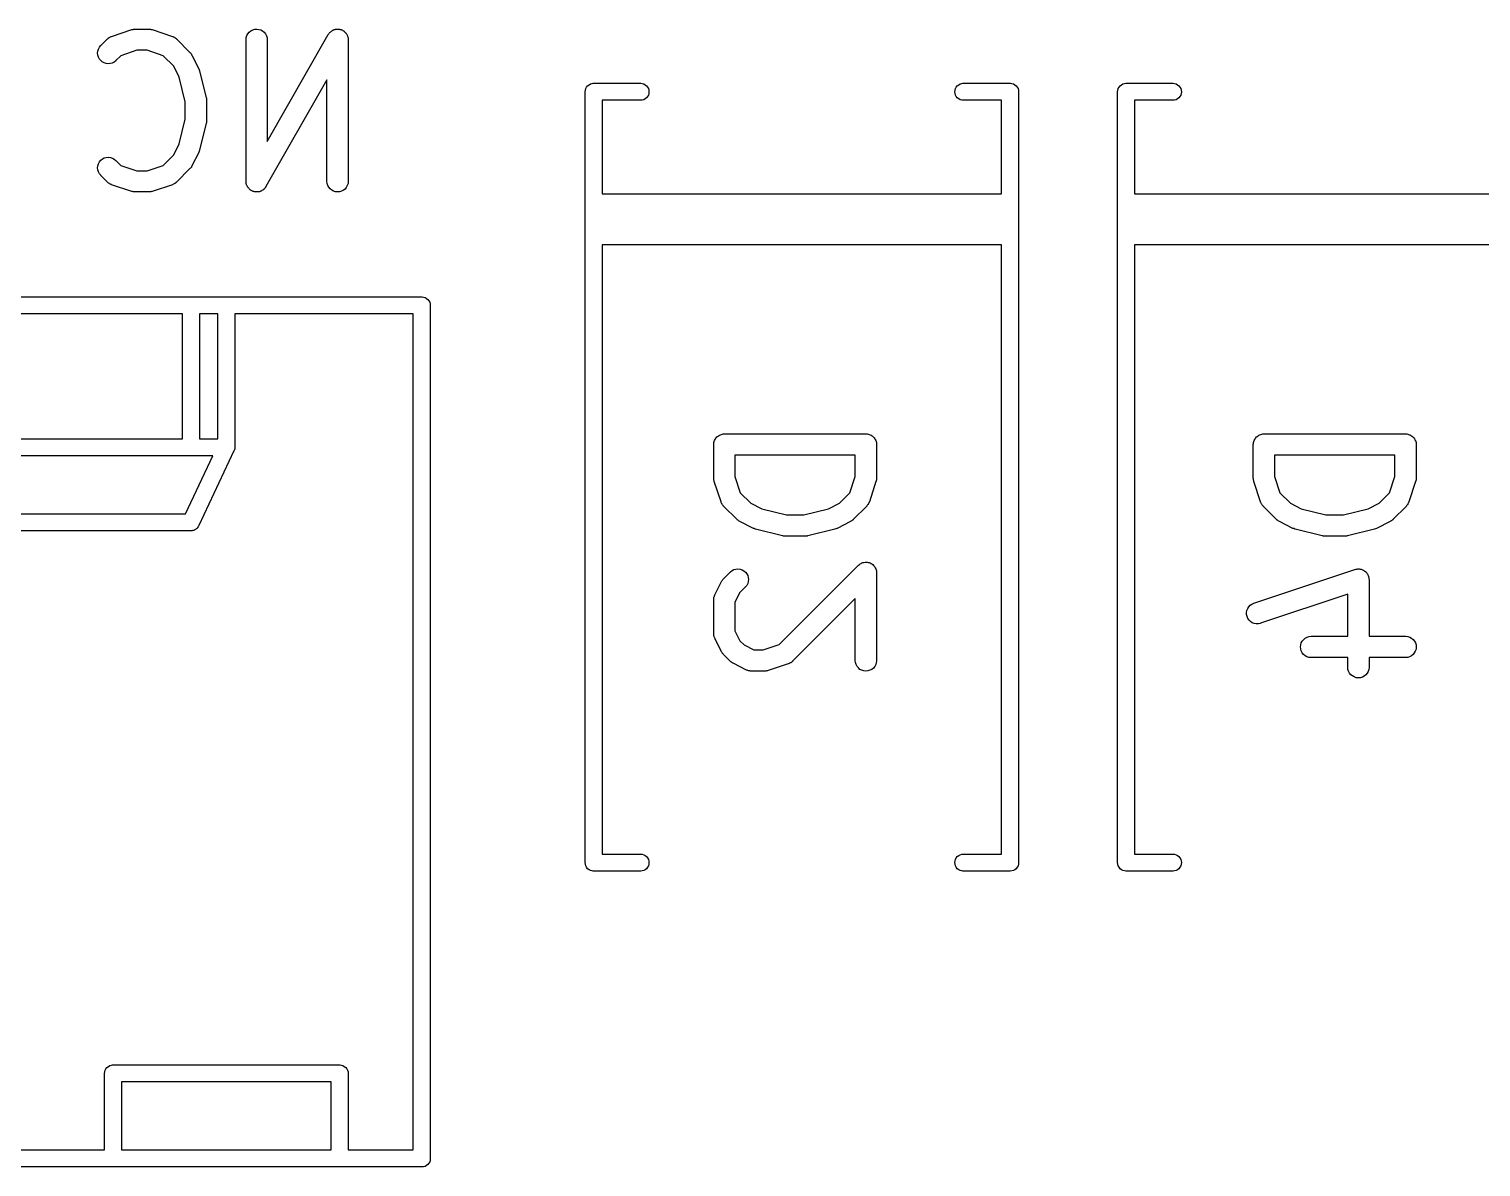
# Model space of a CAD drawing. Extents: x 112.8 to 192.9, y -122.2 to -85.3.
# Drawn here: x 167.04 to 177.29, y -111.2 to -103.17 of the extents above; entities that cross this region are included whole.
import ezdxf

# ---------------------------------------------------------------- set-up
doc = ezdxf.new("R2010")
doc.units = 0
doc.layers.add('BLACK', color=7, linetype='CONTINUOUS')

msp = doc.modelspace()

# ---------------------------------------------------------------- linework, layer by layer
at = {"layer": 'BLACK', "linetype": 'CONTINUOUS'}
for p, q in [((167.597, -103.236), (167.599, -103.234)), ((167.599, -103.234), (167.603, -103.231)), ((167.603, -103.231), (167.607, -103.228)), ((167.607, -103.228), (167.609, -103.227)), ((167.609, -103.227), (167.611, -103.226)), ((167.611, -103.226), (167.616, -103.223)), ((167.616, -103.223), (167.62, -103.221)), ((167.62, -103.221), (167.622, -103.22)), ((167.622, -103.22), (167.624, -103.22)), ((167.624, -103.22), (167.767, -103.172)), ((167.767, -103.172), (167.768, -103.172)), ((167.768, -103.172), (167.772, -103.171)), ((167.772, -103.171), (167.776, -103.17)), ((167.776, -103.17), (167.779, -103.169)), ((167.779, -103.169), (167.782, -103.169)), ((167.782, -103.169), (167.787, -103.169)), ((167.787, -103.169), (167.791, -103.168)), ((167.791, -103.168), (167.886, -103.168)), ((167.886, -103.168), (167.887, -103.168)), ((167.887, -103.168), (167.891, -103.169)), ((167.891, -103.169), (167.896, -103.169)), ((167.896, -103.169), (167.899, -103.169)), ((167.899, -103.169), (167.902, -103.17)), ((167.902, -103.17), (167.906, -103.171)), ((167.906, -103.171), (167.91, -103.172)), ((167.91, -103.172), (168.053, -103.22)), ((168.053, -103.22), (168.054, -103.22)), ((168.054, -103.22), (168.056, -103.221)), ((168.056, -103.221), (168.058, -103.222)), ((168.058, -103.222), (168.062, -103.224)), ((168.062, -103.224), (168.067, -103.226)), ((168.067, -103.226), (168.069, -103.227)), ((168.069, -103.227), (168.071, -103.228)), ((168.071, -103.228), (168.075, -103.232)), ((168.075, -103.232), (168.079, -103.235)), ((168.573, -103.242), (168.575, -103.228)), ((168.575, -103.228), (168.579, -103.214)), ((168.579, -103.214), (168.586, -103.201)), ((168.586, -103.201), (168.596, -103.19)), ((168.596, -103.19), (168.607, -103.18)), ((168.607, -103.18), (168.62, -103.174)), ((168.62, -103.174), (168.634, -103.169)), ((168.634, -103.169), (168.649, -103.168)), ((168.649, -103.168), (168.663, -103.17)), ((168.663, -103.17), (168.677, -103.174)), ((168.677, -103.174), (168.69, -103.181)), ((168.69, -103.181), (168.701, -103.19)), ((168.701, -103.19), (168.711, -103.202)), ((168.711, -103.202), (168.717, -103.215)), ((168.717, -103.215), (168.722, -103.229)), ((168.722, -103.229), (168.723, -103.243)), ((168.723, -103.961), (169.154, -103.206)), ((169.154, -103.206), (169.155, -103.205)), ((169.155, -103.205), (169.156, -103.203)), ((169.156, -103.203), (169.158, -103.201)), ((169.158, -103.201), (169.161, -103.197)), ((169.161, -103.197), (169.164, -103.193)), ((169.164, -103.193), (169.165, -103.191)), ((169.165, -103.191), (169.167, -103.19)), ((169.167, -103.19), (169.171, -103.187)), ((169.171, -103.187), (169.174, -103.183)), ((169.174, -103.183), (169.176, -103.182)), ((169.176, -103.182), (169.178, -103.18)), ((169.178, -103.18), (169.183, -103.178)), ((169.183, -103.178), (169.187, -103.176)), ((169.187, -103.176), (169.189, -103.175)), ((169.189, -103.175), (169.191, -103.174)), ((169.191, -103.174), (169.196, -103.172)), ((169.196, -103.172), (169.2, -103.171)), ((169.2, -103.171), (169.203, -103.17)), ((169.203, -103.17), (169.205, -103.169)), ((169.205, -103.169), (169.21, -103.169)), ((169.21, -103.169), (169.215, -103.168)), ((169.215, -103.168), (169.217, -103.168)), ((169.217, -103.168), (169.22, -103.168)), ((169.22, -103.168), (169.225, -103.169)), ((169.225, -103.169), (169.23, -103.169)), ((169.23, -103.169), (169.232, -103.169)), ((169.232, -103.169), (169.235, -103.17)), ((169.235, -103.17), (169.239, -103.171)), ((169.239, -103.171), (169.244, -103.172)), ((169.244, -103.172), (169.246, -103.173)), ((169.246, -103.173), (169.249, -103.174)), ((169.249, -103.174), (169.253, -103.176)), ((169.253, -103.176), (169.257, -103.178)), ((169.257, -103.178), (169.259, -103.18)), ((169.259, -103.18), (169.261, -103.181)), ((169.261, -103.181), (169.265, -103.184)), ((169.265, -103.184), (169.269, -103.187)), ((169.269, -103.187), (169.271, -103.189)), ((169.271, -103.189), (169.273, -103.19)), ((169.273, -103.19), (169.276, -103.194)), ((169.276, -103.194), (169.279, -103.198)), ((169.279, -103.198), (169.28, -103.2)), ((169.28, -103.2), (169.282, -103.202)), ((169.282, -103.202), (169.284, -103.206)), ((169.284, -103.206), (169.287, -103.21)), ((169.287, -103.21), (169.288, -103.212)), ((169.288, -103.212), (169.289, -103.215)), ((169.289, -103.215), (169.29, -103.219)), ((169.29, -103.219), (169.292, -103.224)), ((169.292, -103.224), (169.292, -103.226)), ((169.292, -103.226), (169.293, -103.229)), ((169.293, -103.229), (169.294, -103.233)), ((169.294, -103.233), (169.294, -103.238)), ((167.525, -103.338), (167.527, -103.324)), ((167.527, -103.324), (167.531, -103.31)), ((167.531, -103.31), (167.538, -103.297)), ((167.538, -103.297), (167.547, -103.285)), ((167.547, -103.285), (167.595, -103.238)), ((167.595, -103.238), (167.596, -103.237)), ((167.596, -103.237), (167.597, -103.236)), ((167.803, -103.318), (167.689, -103.356)), ((167.874, -103.318), (167.803, -103.318)), ((167.988, -103.356), (167.874, -103.318)), ((168.079, -103.235), (168.08, -103.236)), ((168.08, -103.236), (168.082, -103.238)), ((168.082, -103.238), (168.177, -103.333)), ((168.177, -103.333), (168.178, -103.334)), ((168.178, -103.334), (168.181, -103.337)), ((168.573, -103.243), (168.573, -103.242)), ((168.573, -104.243), (168.573, -103.243)), ((168.723, -103.243), (168.723, -103.961)), ((169.294, -103.238), (169.294, -103.241)), ((169.294, -103.241), (169.294, -103.243)), ((169.294, -103.243), (169.294, -104.243)), ((167.527, -103.353), (167.525, -103.338)), ((167.531, -103.367), (167.527, -103.353)), ((167.538, -103.38), (167.531, -103.367)), ((167.547, -103.391), (167.538, -103.38)), ((167.558, -103.4), (167.547, -103.391)), ((167.571, -103.407), (167.558, -103.4)), ((167.585, -103.412), (167.571, -103.407)), ((167.6, -103.413), (167.585, -103.412)), ((167.614, -103.412), (167.6, -103.413)), ((167.628, -103.408), (167.614, -103.412)), ((167.641, -103.401), (167.628, -103.408)), ((167.653, -103.392), (167.641, -103.401)), ((167.689, -103.356), (167.653, -103.391)), ((167.653, -103.391), (167.653, -103.392)), ((168.063, -103.43), (167.988, -103.356)), ((168.101, -103.507), (168.063, -103.43)), ((168.181, -103.337), (168.184, -103.34)), ((168.184, -103.34), (168.185, -103.343)), ((168.185, -103.343), (168.187, -103.345)), ((168.187, -103.345), (168.189, -103.349)), ((168.189, -103.349), (168.191, -103.352)), ((168.191, -103.352), (168.239, -103.448)), ((168.144, -103.681), (168.101, -103.507)), ((168.239, -103.448), (168.239, -103.449)), ((168.239, -103.449), (168.24, -103.449)), ((168.24, -103.449), (168.24, -103.449)), ((168.24, -103.449), (168.242, -103.456)), ((168.242, -103.456), (168.244, -103.462)), ((168.244, -103.462), (168.244, -103.463)), ((168.244, -103.463), (168.245, -103.463)), ((168.245, -103.463), (168.292, -103.654)), ((169.144, -103.526), (168.713, -104.28)), ((169.144, -104.243), (169.144, -103.526)), ((170.968, -103.611), (170.969, -103.599)), ((170.968, -103.614), (170.968, -103.611)), ((170.968, -104.388), (170.968, -103.614)), ((170.969, -103.599), (170.972, -103.588)), ((170.972, -103.588), (170.978, -103.578)), ((170.978, -103.578), (170.985, -103.568)), ((170.985, -103.568), (170.995, -103.561)), ((170.995, -103.561), (171.005, -103.555)), ((171.005, -103.555), (171.016, -103.552)), ((171.016, -103.552), (171.025, -103.551)), ((171.025, -103.551), (171.028, -103.551)), ((171.028, -103.551), (171.031, -103.551)), ((171.031, -103.551), (171.361, -103.551)), ((171.361, -103.551), (171.37, -103.552)), ((171.37, -103.552), (171.381, -103.555)), ((171.381, -103.555), (171.391, -103.561)), ((171.391, -103.561), (171.401, -103.568)), ((171.401, -103.568), (171.408, -103.578)), ((171.408, -103.644), (171.401, -103.654)), ((171.408, -103.578), (171.414, -103.588)), ((171.414, -103.634), (171.408, -103.644)), ((171.414, -103.588), (171.417, -103.599)), ((171.417, -103.623), (171.414, -103.634)), ((171.417, -103.599), (171.418, -103.611)), ((171.418, -103.611), (171.417, -103.623)), ((173.578, -103.611), (173.579, -103.599)), ((173.579, -103.623), (173.578, -103.611)), ((173.579, -103.599), (173.582, -103.588)), ((173.582, -103.634), (173.579, -103.623)), ((173.582, -103.588), (173.588, -103.578)), ((173.588, -103.644), (173.582, -103.634)), ((173.588, -103.578), (173.595, -103.568)), ((173.595, -103.654), (173.588, -103.644)), ((173.595, -103.568), (173.605, -103.561)), ((173.605, -103.561), (173.615, -103.555)), ((173.615, -103.555), (173.626, -103.552)), ((173.626, -103.552), (173.635, -103.551)), ((173.635, -103.551), (173.965, -103.551)), ((173.965, -103.551), (173.968, -103.551)), ((173.968, -103.551), (173.971, -103.551)), ((173.971, -103.551), (173.971, -103.551)), ((173.971, -103.551), (173.98, -103.552)), ((173.98, -103.552), (173.991, -103.555)), ((173.991, -103.555), (174.001, -103.561)), ((174.001, -103.561), (174.011, -103.568)), ((174.011, -103.568), (174.018, -103.578)), ((174.018, -103.578), (174.024, -103.588)), ((174.024, -103.588), (174.027, -103.599)), ((174.027, -103.599), (174.028, -103.611)), ((174.028, -103.611), (174.028, -103.614)), ((174.028, -103.614), (174.028, -104.388)), ((174.727, -103.611), (174.728, -103.599)), ((174.727, -103.614), (174.727, -103.611)), ((174.727, -104.388), (174.727, -103.614)), ((174.728, -103.599), (174.731, -103.588)), ((174.731, -103.588), (174.737, -103.578)), ((174.737, -103.578), (174.744, -103.568)), ((174.744, -103.568), (174.754, -103.561)), ((174.754, -103.561), (174.764, -103.555)), ((174.764, -103.555), (174.775, -103.552)), ((174.775, -103.552), (174.784, -103.551)), ((174.784, -103.551), (174.787, -103.551)), ((174.787, -103.551), (174.79, -103.551)), ((174.79, -103.551), (175.12, -103.551)), ((175.12, -103.551), (175.129, -103.552)), ((175.129, -103.552), (175.14, -103.555)), ((175.14, -103.555), (175.15, -103.561)), ((175.15, -103.561), (175.16, -103.568)), ((175.16, -103.568), (175.167, -103.578)), ((175.167, -103.644), (175.16, -103.654)), ((175.167, -103.578), (175.173, -103.588)), ((175.173, -103.634), (175.167, -103.644)), ((175.173, -103.588), (175.176, -103.599)), ((175.176, -103.623), (175.173, -103.634)), ((175.176, -103.599), (175.177, -103.611)), ((175.177, -103.611), (175.176, -103.623)), ((168.144, -103.805), (168.144, -103.681)), ((168.292, -103.654), (168.292, -103.655)), ((168.292, -103.655), (168.293, -103.656)), ((168.293, -103.656), (168.293, -103.657)), ((168.293, -103.657), (168.294, -103.663)), ((168.294, -103.663), (168.294, -103.669)), ((168.294, -103.669), (168.294, -103.67)), ((168.294, -103.67), (168.294, -103.672)), ((168.294, -103.672), (168.294, -103.815)), ((171.361, -103.671), (171.088, -103.671)), ((171.088, -103.671), (171.088, -104.331)), ((171.37, -103.67), (171.361, -103.671)), ((171.381, -103.667), (171.37, -103.67)), ((171.391, -103.661), (171.381, -103.667)), ((171.401, -103.654), (171.391, -103.661)), ((173.605, -103.661), (173.595, -103.654)), ((173.615, -103.667), (173.605, -103.661)), ((173.626, -103.67), (173.615, -103.667)), ((173.635, -103.671), (173.626, -103.67)), ((173.908, -103.671), (173.635, -103.671)), ((173.908, -104.331), (173.908, -103.671)), ((175.12, -103.671), (174.847, -103.671)), ((174.847, -103.671), (174.847, -104.331)), ((175.129, -103.67), (175.12, -103.671)), ((175.14, -103.667), (175.129, -103.67)), ((175.15, -103.661), (175.14, -103.667)), ((175.16, -103.654), (175.15, -103.661)), ((168.101, -103.979), (168.144, -103.805)), ((168.292, -103.833), (168.245, -104.023)), ((168.293, -103.83), (168.292, -103.831)), ((168.292, -103.831), (168.292, -103.833)), ((168.294, -103.818), (168.293, -103.824)), ((168.293, -103.824), (168.293, -103.83)), ((168.294, -103.815), (168.294, -103.816)), ((168.294, -103.816), (168.294, -103.817)), ((168.294, -103.817), (168.294, -103.818)), ((168.063, -104.056), (168.101, -103.979)), ((168.239, -104.039), (168.191, -104.134)), ((168.242, -104.031), (168.239, -104.038)), ((168.239, -104.038), (168.239, -104.038)), ((168.239, -104.038), (168.239, -104.039)), ((168.244, -104.025), (168.242, -104.031)), ((168.245, -104.023), (168.244, -104.024)), ((168.244, -104.024), (168.244, -104.025)), ((168.244, -104.025), (168.244, -104.025)), ((167.525, -104.147), (167.527, -104.133)), ((167.527, -104.162), (167.525, -104.147)), ((167.527, -104.133), (167.531, -104.119)), ((167.531, -104.119), (167.538, -104.106)), ((167.538, -104.106), (167.548, -104.094)), ((167.548, -104.094), (167.559, -104.085)), ((167.559, -104.085), (167.572, -104.078)), ((167.572, -104.078), (167.586, -104.074)), ((167.586, -104.074), (167.601, -104.073)), ((167.601, -104.073), (167.615, -104.074)), ((167.615, -104.074), (167.629, -104.079)), ((167.629, -104.079), (167.642, -104.086)), ((167.642, -104.086), (167.653, -104.095)), ((167.653, -104.095), (167.689, -104.13)), ((167.689, -104.13), (167.803, -104.168)), ((167.874, -104.168), (167.988, -104.13)), ((167.988, -104.13), (168.063, -104.056)), ((168.177, -104.153), (168.082, -104.249)), ((168.18, -104.15), (168.177, -104.153)), ((168.183, -104.147), (168.18, -104.15)), ((168.185, -104.144), (168.183, -104.147)), ((168.187, -104.142), (168.185, -104.144)), ((168.189, -104.138), (168.187, -104.142)), ((168.191, -104.135), (168.189, -104.138)), ((168.191, -104.134), (168.191, -104.135)), ((167.531, -104.176), (167.527, -104.162)), ((167.538, -104.189), (167.531, -104.176)), ((167.547, -104.2), (167.538, -104.189)), ((167.547, -104.201), (167.547, -104.2)), ((167.595, -104.249), (167.547, -104.201)), ((167.597, -104.25), (167.595, -104.249)), ((167.598, -104.252), (167.597, -104.25)), ((167.602, -104.255), (167.598, -104.252)), ((167.606, -104.258), (167.602, -104.255)), ((167.608, -104.259), (167.606, -104.258)), ((167.61, -104.26), (167.608, -104.259)), ((167.803, -104.168), (167.874, -104.168)), ((168.068, -104.259), (168.066, -104.261)), ((168.07, -104.258), (168.068, -104.259)), ((168.074, -104.255), (168.07, -104.258)), ((168.078, -104.252), (168.074, -104.255)), ((168.08, -104.251), (168.078, -104.252)), ((168.081, -104.249), (168.08, -104.251)), ((168.082, -104.249), (168.081, -104.249)), ((168.573, -104.246), (168.573, -104.243)), ((168.573, -104.248), (168.573, -104.246)), ((168.574, -104.253), (168.573, -104.248)), ((168.574, -104.258), (168.574, -104.253)), ((168.575, -104.26), (168.574, -104.258)), ((169.146, -104.258), (169.144, -104.243)), ((169.15, -104.272), (169.146, -104.258)), ((169.293, -104.259), (169.288, -104.273)), ((169.294, -104.244), (169.293, -104.259)), ((169.294, -104.243), (169.294, -104.244)), ((167.615, -104.262), (167.61, -104.26)), ((167.619, -104.265), (167.615, -104.262)), ((167.621, -104.265), (167.619, -104.265)), ((167.623, -104.266), (167.621, -104.265)), ((167.624, -104.267), (167.623, -104.266)), ((167.767, -104.314), (167.624, -104.267)), ((167.771, -104.315), (167.767, -104.314)), ((167.775, -104.316), (167.771, -104.315)), ((167.778, -104.317), (167.775, -104.316)), ((167.781, -104.318), (167.778, -104.317)), ((167.786, -104.318), (167.781, -104.318)), ((167.79, -104.318), (167.786, -104.318)), ((167.791, -104.318), (167.79, -104.318)), ((167.886, -104.318), (167.791, -104.318)), ((167.89, -104.318), (167.886, -104.318)), ((167.895, -104.318), (167.89, -104.318)), ((167.898, -104.317), (167.895, -104.318)), ((167.901, -104.317), (167.898, -104.317)), ((167.905, -104.315), (167.901, -104.317)), ((167.909, -104.315), (167.905, -104.315)), ((167.91, -104.314), (167.909, -104.315)), ((168.053, -104.267), (167.91, -104.314)), ((168.055, -104.266), (168.053, -104.267)), ((168.057, -104.265), (168.055, -104.266)), ((168.061, -104.263), (168.057, -104.265)), ((168.066, -104.261), (168.061, -104.263)), ((168.576, -104.263), (168.575, -104.26)), ((168.577, -104.267), (168.576, -104.263)), ((168.579, -104.272), (168.577, -104.267)), ((168.58, -104.274), (168.579, -104.272)), ((168.581, -104.276), (168.58, -104.274)), ((168.583, -104.28), (168.581, -104.276)), ((168.586, -104.285), (168.583, -104.28)), ((168.587, -104.287), (168.586, -104.285)), ((168.588, -104.289), (168.587, -104.287)), ((168.592, -104.292), (168.588, -104.289)), ((168.595, -104.296), (168.592, -104.292)), ((168.597, -104.298), (168.595, -104.296)), ((168.598, -104.299), (168.597, -104.298)), ((168.602, -104.302), (168.598, -104.299)), ((168.606, -104.305), (168.602, -104.302)), ((168.608, -104.307), (168.606, -104.305)), ((168.61, -104.308), (168.608, -104.307)), ((168.615, -104.31), (168.61, -104.308)), ((168.619, -104.312), (168.615, -104.31)), ((168.621, -104.313), (168.619, -104.312)), ((168.624, -104.314), (168.621, -104.313)), ((168.628, -104.315), (168.624, -104.314)), ((168.633, -104.317), (168.628, -104.315)), ((168.635, -104.317), (168.633, -104.317)), ((168.638, -104.317), (168.635, -104.317)), ((168.643, -104.318), (168.638, -104.317)), ((168.648, -104.318), (168.643, -104.318)), ((168.65, -104.318), (168.648, -104.318)), ((168.653, -104.318), (168.65, -104.318)), ((168.657, -104.317), (168.653, -104.318)), ((168.662, -104.317), (168.657, -104.317)), ((168.665, -104.316), (168.662, -104.317)), ((168.667, -104.316), (168.665, -104.316)), ((168.672, -104.314), (168.667, -104.316)), ((168.676, -104.313), (168.672, -104.314)), ((168.678, -104.311), (168.676, -104.313)), ((168.681, -104.311), (168.678, -104.311)), ((168.685, -104.308), (168.681, -104.311)), ((168.689, -104.306), (168.685, -104.308)), ((168.691, -104.304), (168.689, -104.306)), ((168.693, -104.303), (168.691, -104.304)), ((168.697, -104.3), (168.693, -104.303)), ((168.701, -104.297), (168.697, -104.3)), ((168.702, -104.295), (168.701, -104.297)), ((168.704, -104.293), (168.702, -104.295)), ((168.707, -104.289), (168.704, -104.293)), ((168.71, -104.286), (168.707, -104.289)), ((168.711, -104.283), (168.71, -104.286)), ((168.713, -104.281), (168.711, -104.283)), ((168.713, -104.28), (168.713, -104.281)), ((169.157, -104.285), (169.15, -104.272)), ((169.166, -104.296), (169.157, -104.285)), ((169.178, -104.305), (169.166, -104.296)), ((169.19, -104.312), (169.178, -104.305)), ((169.204, -104.317), (169.19, -104.312)), ((169.219, -104.318), (169.204, -104.317)), ((169.234, -104.317), (169.219, -104.318)), ((169.248, -104.313), (169.234, -104.317)), ((169.261, -104.306), (169.248, -104.313)), ((169.272, -104.297), (169.261, -104.306)), ((169.281, -104.286), (169.272, -104.297)), ((169.288, -104.273), (169.281, -104.286)), ((171.088, -104.331), (173.908, -104.331)), ((174.847, -104.331), (177.667, -104.331)), ((170.968, -104.391), (170.968, -104.388)), ((170.968, -104.394), (170.968, -104.391)), ((170.968, -104.508), (170.968, -104.394)), ((174.028, -104.388), (174.028, -104.391)), ((174.028, -104.391), (174.028, -104.394)), ((174.028, -104.394), (174.028, -104.508)), ((174.727, -104.391), (174.727, -104.388)), ((174.727, -104.394), (174.727, -104.391)), ((174.727, -104.508), (174.727, -104.394)), ((170.968, -104.511), (170.968, -104.508)), ((170.968, -104.514), (170.968, -104.511)), ((170.968, -104.628), (170.968, -104.514)), ((174.028, -104.508), (174.028, -104.511)), ((174.028, -104.511), (174.028, -104.514)), ((174.028, -104.514), (174.028, -104.628)), ((174.727, -104.511), (174.727, -104.508)), ((174.727, -104.514), (174.727, -104.511)), ((174.727, -104.628), (174.727, -104.514)), ((170.968, -104.631), (170.968, -104.628)), ((170.968, -104.634), (170.968, -104.631)), ((170.968, -109.048), (170.968, -104.634)), ((174.028, -104.628), (174.028, -104.631)), ((174.028, -104.631), (174.028, -104.634)), ((174.028, -104.634), (174.028, -109.048)), ((174.727, -104.631), (174.727, -104.628)), ((174.727, -104.634), (174.727, -104.631)), ((174.727, -109.048), (174.727, -104.634)), ((173.908, -104.691), (171.088, -104.691)), ((171.088, -104.691), (171.088, -108.991)), ((173.908, -108.991), (173.908, -104.691)), ((177.667, -104.691), (174.847, -104.691)), ((174.847, -104.691), (174.847, -108.991)), ((163.357, -105.059), (168.181, -105.059)), ((168.181, -105.059), (168.184, -105.059)), ((168.184, -105.059), (168.187, -105.059)), ((168.187, -105.059), (168.431, -105.059)), ((168.431, -105.059), (168.434, -105.059)), ((168.434, -105.059), (168.437, -105.059)), ((168.437, -105.059), (169.811, -105.059)), ((169.811, -105.059), (169.814, -105.059)), ((169.814, -105.059), (169.817, -105.059)), ((169.817, -105.059), (169.817, -105.059)), ((169.817, -105.059), (169.826, -105.06)), ((169.826, -105.06), (169.837, -105.063)), ((169.837, -105.063), (169.845, -105.068)), ((169.845, -105.068), (169.847, -105.069)), ((169.847, -105.069), (169.857, -105.076)), ((169.857, -105.076), (169.864, -105.086)), ((168.124, -105.179), (163.414, -105.179)), ((168.124, -106.059), (168.124, -105.179)), ((168.244, -105.179), (168.244, -106.059)), ((168.374, -105.179), (168.244, -105.179)), ((168.374, -106.059), (168.374, -105.179)), ((168.494, -105.179), (168.494, -106.116)), ((169.754, -105.179), (168.494, -105.179)), ((169.754, -111.079), (169.754, -105.179)), ((169.864, -105.086), (169.87, -105.096)), ((169.87, -105.096), (169.873, -105.107)), ((169.873, -105.107), (169.874, -105.112)), ((169.874, -105.112), (169.874, -105.119)), ((169.874, -105.119), (169.874, -105.122)), ((169.874, -105.122), (169.874, -111.136)), ((163.414, -106.059), (168.124, -106.059)), ((168.244, -106.059), (168.374, -106.059)), ((171.875, -106.1), (171.876, -106.093)), ((171.875, -106.101), (171.875, -106.1)), ((171.875, -106.1), (171.875, -106.1)), ((171.875, -106.1), (171.875, -106.1)), ((171.875, -106.1), (171.875, -106.1)), ((171.875, -106.339), (171.875, -106.101)), ((171.876, -106.093), (171.877, -106.086)), ((171.877, -106.085), (171.879, -106.078)), ((171.877, -106.086), (171.877, -106.085)), ((171.877, -106.085), (171.877, -106.085)), ((171.879, -106.078), (171.881, -106.072)), ((171.881, -106.071), (171.885, -106.065)), ((171.881, -106.072), (171.881, -106.071)), ((171.881, -106.071), (171.881, -106.071)), ((171.885, -106.065), (171.888, -106.059)), ((171.888, -106.058), (171.893, -106.053)), ((171.888, -106.059), (171.888, -106.058)), ((171.888, -106.059), (171.888, -106.059)), ((171.893, -106.053), (171.897, -106.047)), ((171.897, -106.047), (171.897, -106.047)), ((171.897, -106.047), (171.898, -106.047)), ((171.898, -106.047), (171.903, -106.043)), ((171.903, -106.043), (171.909, -106.038)), ((171.909, -106.038), (171.915, -106.035)), ((171.909, -106.038), (171.909, -106.038)), ((171.909, -106.038), (171.909, -106.038)), ((171.915, -106.035), (171.922, -106.031)), ((171.922, -106.031), (171.929, -106.029)), ((171.922, -106.031), (171.922, -106.031)), ((171.922, -106.031), (171.922, -106.031)), ((171.929, -106.029), (171.936, -106.027)), ((171.936, -106.027), (171.943, -106.026)), ((171.936, -106.027), (171.936, -106.027)), ((171.936, -106.027), (171.936, -106.027)), ((171.943, -106.026), (171.95, -106.026)), ((171.95, -106.026), (172.95, -106.026)), ((172.95, -106.026), (172.951, -106.026)), ((172.951, -106.026), (172.951, -106.026)), ((172.951, -106.026), (172.951, -106.026)), ((172.951, -106.026), (172.951, -106.026)), ((172.951, -106.026), (172.958, -106.026)), ((172.958, -106.026), (172.965, -106.027)), ((172.965, -106.027), (172.965, -106.027)), ((172.965, -106.027), (172.966, -106.027)), ((172.966, -106.027), (172.972, -106.029)), ((172.972, -106.029), (172.979, -106.032)), ((172.979, -106.032), (172.979, -106.032)), ((172.979, -106.032), (172.98, -106.032)), ((172.98, -106.032), (172.986, -106.035)), ((172.986, -106.035), (172.992, -106.038)), ((172.992, -106.038), (172.992, -106.039)), ((172.992, -106.039), (172.993, -106.039)), ((172.993, -106.039), (172.998, -106.043)), ((172.998, -106.043), (173.003, -106.048)), ((173.003, -106.048), (173.004, -106.048)), ((173.004, -106.048), (173.004, -106.048)), ((173.004, -106.048), (173.008, -106.054)), ((173.008, -106.054), (173.013, -106.059)), ((173.013, -106.059), (173.013, -106.059)), ((173.013, -106.059), (173.013, -106.06)), ((173.013, -106.06), (173.016, -106.066)), ((173.016, -106.066), (173.019, -106.072)), ((173.019, -106.072), (173.02, -106.072)), ((173.02, -106.072), (173.02, -106.073)), ((173.02, -106.073), (173.022, -106.079)), ((173.022, -106.079), (173.024, -106.086)), ((173.024, -106.086), (173.024, -106.086)), ((173.024, -106.086), (173.024, -106.087)), ((173.024, -106.087), (173.024, -106.094)), ((173.024, -106.094), (173.025, -106.101)), ((173.025, -106.101), (173.025, -106.339)), ((175.685, -106.1), (175.686, -106.093)), ((175.685, -106.101), (175.685, -106.1)), ((175.685, -106.1), (175.685, -106.1)), ((175.685, -106.1), (175.685, -106.1)), ((175.685, -106.1), (175.685, -106.1)), ((175.685, -106.339), (175.685, -106.101)), ((175.686, -106.093), (175.687, -106.086)), ((175.687, -106.085), (175.689, -106.078)), ((175.687, -106.086), (175.687, -106.085)), ((175.687, -106.085), (175.687, -106.085)), ((175.689, -106.078), (175.691, -106.072)), ((175.691, -106.071), (175.695, -106.065)), ((175.691, -106.072), (175.691, -106.071)), ((175.691, -106.071), (175.691, -106.071)), ((175.695, -106.065), (175.698, -106.059)), ((175.698, -106.058), (175.703, -106.053)), ((175.698, -106.059), (175.698, -106.058)), ((175.698, -106.059), (175.698, -106.059)), ((175.703, -106.053), (175.707, -106.047)), ((175.707, -106.047), (175.707, -106.047)), ((175.707, -106.047), (175.708, -106.047)), ((175.708, -106.047), (175.713, -106.043)), ((175.713, -106.043), (175.719, -106.038)), ((175.719, -106.038), (175.725, -106.035)), ((175.719, -106.038), (175.719, -106.038)), ((175.719, -106.038), (175.719, -106.038)), ((175.725, -106.035), (175.732, -106.031)), ((175.732, -106.031), (175.739, -106.029)), ((175.732, -106.031), (175.732, -106.031)), ((175.732, -106.031), (175.732, -106.031)), ((175.739, -106.029), (175.746, -106.027)), ((175.746, -106.027), (175.753, -106.026)), ((175.746, -106.027), (175.746, -106.027)), ((175.746, -106.027), (175.746, -106.027)), ((175.753, -106.026), (175.76, -106.026)), ((175.76, -106.026), (176.76, -106.026)), ((176.76, -106.026), (176.761, -106.026)), ((176.761, -106.026), (176.761, -106.026)), ((176.761, -106.026), (176.761, -106.026)), ((176.761, -106.026), (176.761, -106.026)), ((176.761, -106.026), (176.768, -106.026)), ((176.768, -106.026), (176.775, -106.027)), ((176.775, -106.027), (176.775, -106.027)), ((176.775, -106.027), (176.776, -106.027)), ((176.776, -106.027), (176.782, -106.029)), ((176.782, -106.029), (176.789, -106.032)), ((176.789, -106.032), (176.789, -106.032)), ((176.789, -106.032), (176.79, -106.032)), ((176.79, -106.032), (176.796, -106.035)), ((176.796, -106.035), (176.802, -106.038)), ((176.802, -106.038), (176.802, -106.039)), ((176.802, -106.039), (176.803, -106.039)), ((176.803, -106.039), (176.808, -106.043)), ((176.808, -106.043), (176.813, -106.048)), ((176.813, -106.048), (176.814, -106.048)), ((176.814, -106.048), (176.814, -106.048)), ((176.814, -106.048), (176.818, -106.054)), ((176.818, -106.054), (176.823, -106.059)), ((176.823, -106.059), (176.823, -106.059)), ((176.823, -106.059), (176.823, -106.06)), ((176.823, -106.06), (176.826, -106.066)), ((176.826, -106.066), (176.829, -106.072)), ((176.829, -106.072), (176.83, -106.072)), ((176.83, -106.072), (176.83, -106.073)), ((176.83, -106.073), (176.832, -106.079)), ((176.832, -106.079), (176.834, -106.086)), ((176.834, -106.086), (176.834, -106.086)), ((176.834, -106.086), (176.834, -106.087)), ((176.834, -106.087), (176.834, -106.094)), ((176.834, -106.094), (176.835, -106.101)), ((176.835, -106.101), (176.835, -106.339)), ((168.181, -106.179), (163.414, -106.179)), ((168.146, -106.589), (168.339, -106.179)), ((168.184, -106.179), (168.181, -106.179)), ((168.187, -106.179), (168.184, -106.179)), ((168.339, -106.179), (168.187, -106.179)), ((168.488, -106.146), (168.24, -106.671)), ((168.49, -106.142), (168.488, -106.146)), ((168.491, -106.138), (168.49, -106.142)), ((168.492, -106.134), (168.491, -106.138)), ((168.493, -106.132), (168.492, -106.134)), ((168.494, -106.126), (168.493, -106.131)), ((168.493, -106.131), (168.493, -106.132)), ((168.494, -106.116), (168.494, -106.119)), ((168.494, -106.119), (168.494, -106.12)), ((168.494, -106.12), (168.494, -106.122)), ((168.494, -106.122), (168.494, -106.126)), ((172.025, -106.176), (172.025, -106.327)), ((172.875, -106.176), (172.025, -106.176)), ((172.875, -106.327), (172.875, -106.176)), ((175.835, -106.176), (175.835, -106.327)), ((176.685, -106.176), (175.835, -106.176)), ((176.685, -106.327), (176.685, -106.176)), ((171.876, -106.343), (171.875, -106.339)), ((171.876, -106.347), (171.876, -106.343)), ((171.876, -106.35), (171.876, -106.347)), ((171.877, -106.353), (171.876, -106.35)), ((171.878, -106.357), (171.877, -106.353)), ((171.879, -106.361), (171.878, -106.357)), ((171.879, -106.362), (171.879, -106.361)), ((171.927, -106.505), (171.879, -106.362)), ((172.025, -106.327), (172.063, -106.441)), ((172.837, -106.441), (172.875, -106.327)), ((173.021, -106.362), (172.974, -106.505)), ((173.022, -106.358), (173.021, -106.362)), ((173.023, -106.354), (173.022, -106.358)), ((173.024, -106.351), (173.023, -106.354)), ((173.025, -106.348), (173.024, -106.351)), ((173.025, -106.339), (173.025, -106.34)), ((173.025, -106.34), (173.025, -106.344)), ((173.025, -106.344), (173.025, -106.348)), ((175.686, -106.343), (175.685, -106.339)), ((175.686, -106.347), (175.686, -106.343)), ((175.686, -106.35), (175.686, -106.347)), ((175.687, -106.353), (175.686, -106.35)), ((175.688, -106.357), (175.687, -106.353)), ((175.689, -106.361), (175.688, -106.357)), ((175.689, -106.362), (175.689, -106.361)), ((175.737, -106.505), (175.689, -106.362)), ((175.835, -106.327), (175.873, -106.441)), ((176.647, -106.441), (176.685, -106.327)), ((176.831, -106.362), (176.784, -106.505)), ((176.832, -106.358), (176.831, -106.362)), ((176.833, -106.354), (176.832, -106.358)), ((176.834, -106.351), (176.833, -106.354)), ((176.835, -106.348), (176.834, -106.351)), ((176.835, -106.339), (176.835, -106.34)), ((176.835, -106.34), (176.835, -106.344)), ((176.835, -106.344), (176.835, -106.348)), ((171.927, -106.507), (171.927, -106.505)), ((171.928, -106.509), (171.927, -106.507)), ((171.93, -106.514), (171.928, -106.509)), ((171.933, -106.519), (171.93, -106.514)), ((172.063, -106.441), (172.137, -106.515)), ((172.763, -106.515), (172.837, -106.441)), ((172.972, -106.51), (172.969, -106.515)), ((172.973, -106.506), (172.972, -106.508)), ((172.972, -106.508), (172.972, -106.51)), ((172.974, -106.505), (172.973, -106.506)), ((175.737, -106.507), (175.737, -106.505)), ((175.738, -106.509), (175.737, -106.507)), ((175.74, -106.514), (175.738, -106.509)), ((175.743, -106.519), (175.74, -106.514)), ((175.873, -106.441), (175.947, -106.515)), ((176.573, -106.515), (176.647, -106.441)), ((176.782, -106.51), (176.779, -106.515)), ((176.783, -106.506), (176.782, -106.508)), ((176.782, -106.508), (176.782, -106.51)), ((176.784, -106.505), (176.783, -106.506)), ((163.414, -106.589), (168.146, -106.589)), ((171.934, -106.52), (171.933, -106.519)), ((171.935, -106.522), (171.934, -106.52)), ((171.938, -106.526), (171.935, -106.522)), ((171.941, -106.531), (171.938, -106.526)), ((171.943, -106.532), (171.941, -106.531)), ((171.944, -106.534), (171.943, -106.532)), ((171.945, -106.535), (171.944, -106.534)), ((172.04, -106.63), (171.945, -106.535)), ((172.137, -106.515), (172.214, -106.554)), ((172.214, -106.554), (172.388, -106.597)), ((172.388, -106.597), (172.512, -106.597)), ((172.512, -106.597), (172.686, -106.554)), ((172.686, -106.554), (172.763, -106.515)), ((172.956, -106.535), (172.86, -106.63)), ((172.957, -106.533), (172.956, -106.535)), ((172.959, -106.531), (172.957, -106.533)), ((172.962, -106.527), (172.959, -106.531)), ((172.965, -106.523), (172.962, -106.527)), ((172.966, -106.521), (172.965, -106.523)), ((172.967, -106.52), (172.966, -106.521)), ((172.969, -106.515), (172.967, -106.52)), ((175.744, -106.52), (175.743, -106.519)), ((175.745, -106.522), (175.744, -106.52)), ((175.748, -106.526), (175.745, -106.522)), ((175.751, -106.531), (175.748, -106.526)), ((175.753, -106.532), (175.751, -106.531)), ((175.754, -106.534), (175.753, -106.532)), ((175.755, -106.535), (175.754, -106.534)), ((175.85, -106.63), (175.755, -106.535)), ((175.947, -106.515), (176.024, -106.554)), ((176.024, -106.554), (176.198, -106.597)), ((176.198, -106.597), (176.322, -106.597)), ((176.322, -106.597), (176.496, -106.554)), ((176.496, -106.554), (176.573, -106.515)), ((176.766, -106.535), (176.67, -106.63)), ((176.767, -106.533), (176.766, -106.535)), ((176.769, -106.531), (176.767, -106.533)), ((176.772, -106.527), (176.769, -106.531)), ((176.775, -106.523), (176.772, -106.527)), ((176.776, -106.521), (176.775, -106.523)), ((176.777, -106.52), (176.776, -106.521)), ((176.779, -106.515), (176.777, -106.52)), ((168.18, -106.709), (163.357, -106.709)), ((168.181, -106.709), (168.18, -106.709)), ((168.185, -106.709), (168.181, -106.709)), ((168.187, -106.709), (168.185, -106.709)), ((168.188, -106.709), (168.187, -106.709)), ((168.193, -106.709), (168.188, -106.709)), ((168.194, -106.708), (168.193, -106.709)), ((168.196, -106.708), (168.194, -106.708)), ((168.2, -106.707), (168.196, -106.708)), ((168.204, -106.706), (168.2, -106.707)), ((168.206, -106.705), (168.204, -106.706)), ((168.207, -106.705), (168.206, -106.705)), ((168.211, -106.703), (168.207, -106.705)), ((168.215, -106.701), (168.211, -106.703)), ((168.216, -106.7), (168.215, -106.701)), ((168.217, -106.699), (168.216, -106.7)), ((168.221, -106.696), (168.217, -106.699)), ((168.225, -106.694), (168.221, -106.696)), ((168.226, -106.693), (168.225, -106.694)), ((168.227, -106.692), (168.226, -106.693)), ((168.229, -106.688), (168.227, -106.692)), ((168.232, -106.685), (168.229, -106.688)), ((168.233, -106.684), (168.232, -106.685)), ((168.234, -106.682), (168.233, -106.684)), ((168.236, -106.679), (168.234, -106.682)), ((168.237, -106.677), (168.236, -106.679)), ((168.238, -106.676), (168.237, -106.677)), ((168.24, -106.672), (168.238, -106.676)), ((168.24, -106.671), (168.24, -106.672)), ((172.043, -106.633), (172.04, -106.63)), ((172.046, -106.635), (172.043, -106.633)), ((172.049, -106.637), (172.046, -106.635)), ((172.051, -106.639), (172.049, -106.637)), ((172.055, -106.641), (172.051, -106.639)), ((172.059, -106.643), (172.055, -106.641)), ((172.059, -106.644), (172.059, -106.643)), ((172.155, -106.692), (172.059, -106.644)), ((172.162, -106.694), (172.155, -106.692)), ((172.155, -106.692), (172.155, -106.692)), ((172.155, -106.692), (172.155, -106.692)), ((172.168, -106.697), (172.162, -106.694)), ((172.169, -106.697), (172.168, -106.697)), ((172.17, -106.697), (172.169, -106.697)), ((172.169, -106.697), (172.169, -106.697)), ((172.361, -106.745), (172.17, -106.697)), ((172.73, -106.697), (172.54, -106.745)), ((172.731, -106.697), (172.73, -106.697)), ((172.737, -106.695), (172.731, -106.697)), ((172.731, -106.697), (172.731, -106.697)), ((172.744, -106.692), (172.737, -106.695)), ((172.745, -106.692), (172.744, -106.692)), ((172.744, -106.692), (172.744, -106.692)), ((172.746, -106.692), (172.745, -106.692)), ((172.841, -106.644), (172.746, -106.692)), ((172.844, -106.642), (172.841, -106.644)), ((172.848, -106.64), (172.844, -106.642)), ((172.851, -106.638), (172.848, -106.64)), ((172.853, -106.636), (172.851, -106.638)), ((172.856, -106.633), (172.853, -106.636)), ((172.86, -106.631), (172.856, -106.633)), ((172.86, -106.63), (172.86, -106.631)), ((175.853, -106.633), (175.85, -106.63)), ((175.856, -106.635), (175.853, -106.633)), ((175.859, -106.637), (175.856, -106.635)), ((175.861, -106.639), (175.859, -106.637)), ((175.865, -106.641), (175.861, -106.639)), ((175.869, -106.643), (175.865, -106.641)), ((175.869, -106.644), (175.869, -106.643)), ((175.965, -106.692), (175.869, -106.644)), ((175.972, -106.694), (175.965, -106.692)), ((175.965, -106.692), (175.965, -106.692)), ((175.965, -106.692), (175.965, -106.692)), ((175.978, -106.697), (175.972, -106.694)), ((175.979, -106.697), (175.978, -106.697)), ((175.98, -106.697), (175.979, -106.697)), ((175.979, -106.697), (175.979, -106.697)), ((176.171, -106.745), (175.98, -106.697)), ((176.54, -106.697), (176.35, -106.745)), ((176.541, -106.697), (176.54, -106.697)), ((176.547, -106.695), (176.541, -106.697)), ((176.541, -106.697), (176.541, -106.697)), ((176.554, -106.692), (176.547, -106.695)), ((176.555, -106.692), (176.554, -106.692)), ((176.554, -106.692), (176.554, -106.692)), ((176.556, -106.692), (176.555, -106.692)), ((176.651, -106.644), (176.556, -106.692)), ((176.654, -106.642), (176.651, -106.644)), ((176.658, -106.64), (176.654, -106.642)), ((176.661, -106.638), (176.658, -106.64)), ((176.663, -106.636), (176.661, -106.638)), ((176.666, -106.633), (176.663, -106.636)), ((176.67, -106.631), (176.666, -106.633)), ((176.67, -106.63), (176.67, -106.631)), ((172.362, -106.745), (172.361, -106.745)), ((172.363, -106.745), (172.362, -106.745)), ((172.369, -106.746), (172.363, -106.745)), ((172.375, -106.747), (172.369, -106.746)), ((172.376, -106.747), (172.375, -106.747)), ((172.378, -106.747), (172.376, -106.747)), ((172.379, -106.747), (172.378, -106.747)), ((172.522, -106.747), (172.379, -106.747)), ((172.523, -106.747), (172.522, -106.747)), ((172.524, -106.747), (172.523, -106.747)), ((172.53, -106.746), (172.524, -106.747)), ((172.536, -106.746), (172.53, -106.746)), ((172.537, -106.745), (172.536, -106.746)), ((172.539, -106.745), (172.537, -106.745)), ((172.54, -106.745), (172.539, -106.745)), ((176.172, -106.745), (176.171, -106.745)), ((176.173, -106.745), (176.172, -106.745)), ((176.179, -106.746), (176.173, -106.745)), ((176.185, -106.747), (176.179, -106.746)), ((176.186, -106.747), (176.185, -106.747)), ((176.188, -106.747), (176.186, -106.747)), ((176.189, -106.747), (176.188, -106.747)), ((176.332, -106.747), (176.189, -106.747)), ((176.333, -106.747), (176.332, -106.747)), ((176.334, -106.747), (176.333, -106.747)), ((176.34, -106.746), (176.334, -106.747)), ((176.346, -106.746), (176.34, -106.746)), ((176.347, -106.745), (176.346, -106.746)), ((176.349, -106.745), (176.347, -106.745)), ((176.35, -106.745), (176.349, -106.745)), ((171.945, -107.048), (171.992, -107)), ((171.992, -107), (171.993, -106.999)), ((171.993, -106.999), (172.005, -106.99)), ((172.005, -106.99), (172.018, -106.983)), ((172.018, -106.983), (172.032, -106.979)), ((172.032, -106.979), (172.046, -106.978)), ((172.046, -106.978), (172.061, -106.98)), ((172.061, -106.98), (172.075, -106.984)), ((172.075, -106.984), (172.088, -106.991)), ((172.088, -106.991), (172.099, -107)), ((172.099, -107), (172.108, -107.012)), ((172.108, -107.012), (172.115, -107.025)), ((172.115, -107.025), (172.119, -107.039)), ((172.338, -107.511), (172.897, -106.952)), ((172.897, -106.952), (172.898, -106.952)), ((172.898, -106.952), (172.904, -106.947)), ((172.898, -106.952), (172.898, -106.952)), ((172.898, -106.952), (172.898, -106.952)), ((172.898, -106.952), (172.898, -106.952)), ((172.904, -106.947), (172.909, -106.943)), ((172.909, -106.943), (172.916, -106.939)), ((172.909, -106.943), (172.909, -106.943)), ((172.909, -106.943), (172.909, -106.943)), ((172.916, -106.939), (172.922, -106.936)), ((172.922, -106.936), (172.929, -106.934)), ((172.922, -106.936), (172.922, -106.936)), ((172.922, -106.936), (172.922, -106.936)), ((172.929, -106.934), (172.936, -106.932)), ((172.936, -106.932), (172.944, -106.931)), ((172.936, -106.932), (172.936, -106.932)), ((172.936, -106.932), (172.936, -106.932)), ((172.944, -106.931), (172.951, -106.93)), ((172.951, -106.93), (172.951, -106.93)), ((172.951, -106.93), (172.958, -106.931)), ((172.951, -106.93), (172.951, -106.93)), ((172.958, -106.931), (172.965, -106.932)), ((172.965, -106.932), (172.965, -106.932)), ((172.965, -106.932), (172.965, -106.932)), ((172.965, -106.932), (172.972, -106.934)), ((172.972, -106.934), (172.979, -106.936)), ((172.979, -106.936), (172.979, -106.936)), ((172.979, -106.936), (172.979, -106.936)), ((172.979, -106.936), (172.986, -106.94)), ((172.986, -106.94), (172.992, -106.943)), ((172.992, -106.943), (172.992, -106.943)), ((172.992, -106.943), (172.992, -106.943)), ((172.992, -106.943), (172.998, -106.948)), ((172.998, -106.948), (173.003, -106.953)), ((173.003, -106.953), (173.003, -106.953)), ((173.003, -106.953), (173.004, -106.953)), ((173.004, -106.953), (173.008, -106.958)), ((173.008, -106.958), (173.013, -106.964)), ((173.013, -106.964), (173.013, -106.964)), ((173.013, -106.964), (173.013, -106.964)), ((173.013, -106.964), (173.016, -106.971)), ((173.016, -106.971), (173.019, -106.977)), ((173.019, -106.977), (173.02, -106.977)), ((173.02, -106.977), (173.02, -106.977)), ((173.02, -106.977), (173.022, -106.984)), ((173.022, -106.984), (173.024, -106.991)), ((173.024, -106.991), (173.024, -106.991)), ((173.024, -106.991), (173.024, -106.991)), ((173.024, -106.991), (173.024, -106.998)), ((173.024, -106.998), (173.025, -107.005)), ((173.025, -107.005), (173.025, -107.624)), ((175.689, -107.22), (176.403, -106.982)), ((176.403, -106.982), (176.404, -106.982)), ((176.404, -106.982), (176.408, -106.981)), ((176.408, -106.981), (176.413, -106.979)), ((176.413, -106.979), (176.416, -106.979)), ((176.416, -106.979), (176.418, -106.979)), ((176.418, -106.979), (176.423, -106.978)), ((176.423, -106.978), (176.427, -106.978)), ((176.427, -106.978), (176.43, -106.978)), ((176.43, -106.978), (176.433, -106.978)), ((176.433, -106.978), (176.437, -106.979)), ((176.437, -106.979), (176.442, -106.98)), ((176.442, -106.98), (176.445, -106.98)), ((176.445, -106.98), (176.447, -106.981)), ((176.447, -106.981), (176.452, -106.983)), ((176.452, -106.983), (176.456, -106.984)), ((176.456, -106.984), (176.458, -106.985)), ((176.458, -106.985), (176.461, -106.986)), ((176.461, -106.986), (176.465, -106.989)), ((176.465, -106.989), (176.469, -106.991)), ((176.469, -106.991), (176.471, -106.993)), ((176.471, -106.993), (176.473, -106.994)), ((176.473, -106.994), (176.477, -106.997)), ((176.477, -106.997), (176.48, -107)), ((176.48, -107), (176.482, -107.002)), ((176.482, -107.002), (176.484, -107.004)), ((176.484, -107.004), (176.486, -107.008)), ((176.486, -107.008), (176.489, -107.012)), ((176.489, -107.012), (176.491, -107.014)), ((176.491, -107.014), (176.492, -107.016)), ((176.492, -107.016), (176.494, -107.021)), ((176.494, -107.021), (176.496, -107.024)), ((176.496, -107.024), (176.497, -107.027)), ((176.497, -107.027), (176.498, -107.03)), ((171.883, -107.162), (171.931, -107.067)), ((171.931, -107.066), (171.933, -107.063)), ((171.931, -107.067), (171.931, -107.066)), ((171.933, -107.063), (171.935, -107.059)), ((171.935, -107.059), (171.937, -107.057)), ((171.937, -107.057), (171.939, -107.054)), ((171.939, -107.054), (171.942, -107.051)), ((171.942, -107.051), (171.945, -107.048)), ((172.098, -107.106), (172.059, -107.145)), ((172.108, -107.095), (172.098, -107.106)), ((172.115, -107.082), (172.108, -107.095)), ((172.119, -107.068), (172.115, -107.082)), ((172.119, -107.039), (172.12, -107.053)), ((172.12, -107.053), (172.119, -107.068)), ((176.498, -107.03), (176.499, -107.034)), ((176.499, -107.034), (176.5, -107.038)), ((176.5, -107.038), (176.501, -107.041)), ((176.501, -107.041), (176.501, -107.044)), ((176.501, -107.044), (176.501, -107.049)), ((176.501, -107.049), (176.502, -107.053)), ((176.502, -107.053), (176.502, -107.454)), ((171.875, -107.19), (171.876, -107.185)), ((171.875, -107.193), (171.875, -107.19)), ((171.875, -107.195), (171.875, -107.193)), ((171.875, -107.196), (171.875, -107.195)), ((171.875, -107.434), (171.875, -107.196)), ((171.876, -107.185), (171.877, -107.18)), ((171.877, -107.178), (171.878, -107.176)), ((171.877, -107.18), (171.877, -107.178)), ((171.878, -107.176), (171.88, -107.171)), ((171.88, -107.171), (171.881, -107.166)), ((171.881, -107.166), (171.882, -107.164)), ((171.882, -107.164), (171.883, -107.162)), ((172.059, -107.145), (172.025, -107.214)), ((172.025, -107.214), (172.025, -107.416)), ((172.875, -107.186), (172.432, -107.63)), ((172.875, -107.624), (172.875, -107.186)), ((175.663, -107.234), (175.675, -107.226)), ((175.675, -107.226), (175.689, -107.22)), ((176.352, -107.157), (175.736, -107.362)), ((176.352, -107.454), (176.352, -107.157)), ((175.638, -107.285), (175.64, -107.271)), ((175.638, -107.3), (175.638, -107.285)), ((175.641, -107.314), (175.638, -107.3)), ((175.64, -107.271), (175.646, -107.257)), ((175.647, -107.328), (175.641, -107.314)), ((175.646, -107.257), (175.653, -107.245)), ((175.655, -107.34), (175.647, -107.328)), ((175.653, -107.245), (175.663, -107.234)), ((171.875, -107.436), (171.875, -107.434)), ((171.875, -107.438), (171.875, -107.436)), ((172.025, -107.416), (172.059, -107.485)), ((175.666, -107.35), (175.655, -107.34)), ((175.678, -107.358), (175.666, -107.35)), ((175.692, -107.363), (175.678, -107.358)), ((175.706, -107.366), (175.692, -107.363)), ((175.721, -107.366), (175.706, -107.366)), ((175.735, -107.363), (175.721, -107.366)), ((175.736, -107.362), (175.735, -107.363)), ((171.876, -107.443), (171.875, -107.438)), ((171.877, -107.449), (171.876, -107.443)), ((171.877, -107.451), (171.877, -107.449)), ((171.878, -107.453), (171.877, -107.451)), ((171.879, -107.458), (171.878, -107.453)), ((171.881, -107.463), (171.879, -107.458)), ((171.882, -107.465), (171.881, -107.463)), ((171.883, -107.467), (171.882, -107.465)), ((171.883, -107.468), (171.883, -107.467)), ((171.931, -107.563), (171.883, -107.468)), ((172.059, -107.485), (172.09, -107.515)), ((172.09, -107.515), (172.158, -107.549)), ((172.224, -107.549), (172.338, -107.511)), ((176.018, -107.529), (176.02, -107.514)), ((176.02, -107.543), (176.018, -107.529)), ((176.02, -107.514), (176.024, -107.5)), ((176.024, -107.5), (176.031, -107.487)), ((176.031, -107.487), (176.041, -107.476)), ((176.041, -107.476), (176.052, -107.467)), ((176.052, -107.467), (176.065, -107.46)), ((176.065, -107.46), (176.079, -107.456)), ((176.079, -107.456), (176.093, -107.454)), ((176.093, -107.454), (176.352, -107.454)), ((176.502, -107.454), (176.76, -107.454)), ((176.76, -107.454), (176.761, -107.454)), ((176.761, -107.454), (176.776, -107.456)), ((176.776, -107.456), (176.79, -107.46)), ((176.79, -107.46), (176.803, -107.467)), ((176.803, -107.467), (176.814, -107.477)), ((176.814, -107.477), (176.823, -107.488)), ((176.823, -107.488), (176.83, -107.501)), ((176.83, -107.501), (176.834, -107.515)), ((176.834, -107.515), (176.835, -107.53)), ((176.835, -107.53), (176.834, -107.544)), ((171.933, -107.566), (171.931, -107.563)), ((171.935, -107.57), (171.933, -107.566)), ((171.937, -107.573), (171.935, -107.57)), ((171.938, -107.575), (171.937, -107.573)), ((171.941, -107.578), (171.938, -107.575)), ((171.944, -107.582), (171.941, -107.578)), ((171.945, -107.582), (171.944, -107.582)), ((171.992, -107.63), (171.945, -107.582)), ((171.996, -107.633), (171.992, -107.63)), ((171.999, -107.635), (171.996, -107.633)), ((172.001, -107.637), (171.999, -107.635)), ((172.004, -107.639), (172.001, -107.637)), ((172.007, -107.641), (172.004, -107.639)), ((172.011, -107.643), (172.007, -107.641)), ((172.158, -107.549), (172.224, -107.549)), ((172.416, -107.642), (172.411, -107.644)), ((172.418, -107.641), (172.416, -107.642)), ((172.42, -107.64), (172.418, -107.641)), ((172.424, -107.637), (172.42, -107.64)), ((172.428, -107.634), (172.424, -107.637)), ((172.429, -107.632), (172.428, -107.634)), ((172.431, -107.631), (172.429, -107.632)), ((172.432, -107.63), (172.431, -107.631)), ((172.877, -107.639), (172.875, -107.624)), ((172.881, -107.653), (172.877, -107.639)), ((173.023, -107.64), (173.019, -107.654)), ((173.025, -107.626), (173.023, -107.64)), ((173.025, -107.624), (173.025, -107.626)), ((176.024, -107.557), (176.02, -107.543)), ((176.031, -107.57), (176.024, -107.557)), ((176.04, -107.582), (176.031, -107.57)), ((176.051, -107.591), (176.04, -107.582)), ((176.064, -107.598), (176.051, -107.591)), ((176.078, -107.603), (176.064, -107.598)), ((176.092, -107.604), (176.078, -107.603)), ((176.093, -107.604), (176.092, -107.604)), ((176.352, -107.604), (176.093, -107.604)), ((176.352, -107.672), (176.352, -107.604)), ((176.76, -107.604), (176.502, -107.604)), ((176.502, -107.604), (176.502, -107.672)), ((176.775, -107.603), (176.76, -107.604)), ((176.789, -107.599), (176.775, -107.603)), ((176.802, -107.592), (176.789, -107.599)), ((176.813, -107.582), (176.802, -107.592)), ((176.822, -107.571), (176.813, -107.582)), ((176.829, -107.558), (176.822, -107.571)), ((176.834, -107.544), (176.829, -107.558)), ((172.012, -107.644), (172.011, -107.643)), ((172.107, -107.692), (172.012, -107.644)), ((172.109, -107.692), (172.107, -107.692)), ((172.111, -107.693), (172.109, -107.692)), ((172.116, -107.695), (172.111, -107.693)), ((172.121, -107.697), (172.116, -107.695)), ((172.123, -107.697), (172.121, -107.697)), ((172.125, -107.698), (172.123, -107.697)), ((172.13, -107.698), (172.125, -107.698)), ((172.135, -107.699), (172.13, -107.698)), ((172.137, -107.699), (172.135, -107.699)), ((172.14, -107.699), (172.137, -107.699)), ((172.141, -107.699), (172.14, -107.699)), ((172.236, -107.699), (172.141, -107.699)), ((172.24, -107.699), (172.236, -107.699)), ((172.244, -107.699), (172.24, -107.699)), ((172.247, -107.698), (172.244, -107.699)), ((172.25, -107.698), (172.247, -107.698)), ((172.254, -107.697), (172.25, -107.698)), ((172.259, -107.696), (172.254, -107.697)), ((172.26, -107.696), (172.259, -107.696)), ((172.402, -107.648), (172.26, -107.696)), ((172.404, -107.647), (172.402, -107.648)), ((172.407, -107.646), (172.404, -107.647)), ((172.411, -107.644), (172.407, -107.646)), ((172.888, -107.666), (172.881, -107.653)), ((172.897, -107.677), (172.888, -107.666)), ((172.908, -107.687), (172.897, -107.677)), ((172.921, -107.694), (172.908, -107.687)), ((172.935, -107.698), (172.921, -107.694)), ((172.95, -107.699), (172.935, -107.698)), ((172.964, -107.698), (172.95, -107.699)), ((172.978, -107.694), (172.964, -107.698)), ((172.991, -107.687), (172.978, -107.694)), ((173.003, -107.678), (172.991, -107.687)), ((173.012, -107.667), (173.003, -107.678)), ((173.019, -107.654), (173.012, -107.667)), ((176.353, -107.687), (176.352, -107.672)), ((176.357, -107.701), (176.353, -107.687)), ((176.364, -107.714), (176.357, -107.701)), ((176.374, -107.725), (176.364, -107.714)), ((176.385, -107.734), (176.374, -107.725)), ((176.398, -107.741), (176.385, -107.734)), ((176.412, -107.746), (176.398, -107.741)), ((176.455, -107.742), (176.441, -107.746)), ((176.468, -107.735), (176.455, -107.742)), ((176.479, -107.726), (176.468, -107.735)), ((176.489, -107.714), (176.479, -107.726)), ((176.496, -107.702), (176.489, -107.714)), ((176.5, -107.688), (176.496, -107.702)), ((176.502, -107.673), (176.5, -107.688)), ((176.502, -107.672), (176.502, -107.673)), ((176.426, -107.747), (176.412, -107.746)), ((176.441, -107.746), (176.426, -107.747)), ((170.968, -109.051), (170.968, -109.048)), ((170.969, -109.063), (170.968, -109.051)), ((170.972, -109.074), (170.969, -109.063)), ((170.978, -109.084), (170.972, -109.074)), ((171.088, -108.991), (171.361, -108.991)), ((171.361, -108.991), (171.37, -108.992)), ((171.37, -108.992), (171.381, -108.995)), ((171.381, -108.995), (171.391, -109.001)), ((171.391, -109.001), (171.401, -109.008)), ((171.401, -109.008), (171.408, -109.018)), ((171.408, -109.018), (171.414, -109.028)), ((171.414, -109.074), (171.408, -109.084)), ((171.414, -109.028), (171.417, -109.039)), ((171.417, -109.063), (171.414, -109.074)), ((171.417, -109.039), (171.418, -109.051)), ((171.418, -109.051), (171.417, -109.063)), ((173.578, -109.051), (173.579, -109.039)), ((173.579, -109.063), (173.578, -109.051)), ((173.579, -109.039), (173.582, -109.028)), ((173.582, -109.074), (173.579, -109.063)), ((173.582, -109.028), (173.588, -109.018)), ((173.588, -109.084), (173.582, -109.074)), ((173.588, -109.018), (173.595, -109.008)), ((173.595, -109.008), (173.605, -109.001)), ((173.605, -109.001), (173.615, -108.995)), ((173.615, -108.995), (173.626, -108.992)), ((173.626, -108.992), (173.635, -108.991)), ((173.635, -108.991), (173.908, -108.991)), ((174.024, -109.074), (174.018, -109.084)), ((174.027, -109.063), (174.024, -109.074)), ((174.028, -109.054), (174.027, -109.063)), ((174.028, -109.048), (174.028, -109.051)), ((174.028, -109.051), (174.028, -109.054)), ((174.727, -109.051), (174.727, -109.048)), ((174.728, -109.063), (174.727, -109.051)), ((174.731, -109.074), (174.728, -109.063)), ((174.737, -109.084), (174.731, -109.074)), ((174.847, -108.991), (175.12, -108.991)), ((175.12, -108.991), (175.129, -108.992)), ((175.129, -108.992), (175.14, -108.995)), ((175.14, -108.995), (175.15, -109.001)), ((175.15, -109.001), (175.16, -109.008)), ((175.16, -109.008), (175.167, -109.018)), ((175.167, -109.018), (175.173, -109.028)), ((175.173, -109.074), (175.167, -109.084)), ((175.173, -109.028), (175.176, -109.039)), ((175.176, -109.063), (175.173, -109.074)), ((175.176, -109.039), (175.177, -109.051)), ((175.177, -109.051), (175.176, -109.063)), ((170.985, -109.094), (170.978, -109.084)), ((170.995, -109.101), (170.985, -109.094)), ((171.005, -109.107), (170.995, -109.101)), ((171.016, -109.11), (171.005, -109.107)), ((171.025, -109.111), (171.016, -109.11)), ((171.028, -109.111), (171.025, -109.111)), ((171.025, -109.111), (171.025, -109.111)), ((171.031, -109.111), (171.028, -109.111)), ((171.361, -109.111), (171.031, -109.111)), ((171.37, -109.11), (171.361, -109.111)), ((171.381, -109.107), (171.37, -109.11)), ((171.391, -109.101), (171.381, -109.107)), ((171.401, -109.094), (171.391, -109.101)), ((171.408, -109.084), (171.401, -109.094)), ((173.595, -109.094), (173.588, -109.084)), ((173.605, -109.101), (173.595, -109.094)), ((173.615, -109.107), (173.605, -109.101)), ((173.626, -109.11), (173.615, -109.107)), ((173.635, -109.111), (173.626, -109.11)), ((173.965, -109.111), (173.635, -109.111)), ((173.968, -109.111), (173.965, -109.111)), ((173.98, -109.11), (173.968, -109.111)), ((173.991, -109.107), (173.98, -109.11)), ((174.001, -109.101), (173.991, -109.107)), ((174.011, -109.094), (174.001, -109.101)), ((174.018, -109.084), (174.011, -109.094)), ((174.744, -109.094), (174.737, -109.084)), ((174.754, -109.101), (174.744, -109.094)), ((174.764, -109.107), (174.754, -109.101)), ((174.775, -109.11), (174.764, -109.107)), ((174.784, -109.111), (174.775, -109.11)), ((174.787, -109.111), (174.784, -109.111)), ((174.784, -109.111), (174.784, -109.111)), ((174.79, -109.111), (174.787, -109.111)), ((175.12, -109.111), (174.79, -109.111)), ((175.129, -109.11), (175.12, -109.111)), ((175.14, -109.107), (175.129, -109.11)), ((175.15, -109.101), (175.14, -109.107)), ((175.16, -109.094), (175.15, -109.101)), ((175.167, -109.084), (175.16, -109.094)), ((167.578, -110.516), (167.584, -110.506)), ((167.584, -110.506), (167.591, -110.496)), ((167.591, -110.496), (167.601, -110.489)), ((167.601, -110.489), (167.611, -110.483)), ((167.611, -110.483), (167.622, -110.48)), ((167.622, -110.48), (167.631, -110.479)), ((167.631, -110.479), (167.631, -110.479)), ((167.631, -110.479), (167.634, -110.479)), ((167.634, -110.479), (167.637, -110.479)), ((167.637, -110.479), (169.231, -110.479)), ((169.231, -110.479), (169.234, -110.479)), ((169.234, -110.479), (169.237, -110.479)), ((169.237, -110.479), (169.237, -110.479)), ((169.237, -110.479), (169.246, -110.48)), ((169.246, -110.48), (169.257, -110.483)), ((169.257, -110.483), (169.267, -110.489)), ((169.267, -110.489), (169.277, -110.496)), ((169.277, -110.496), (169.284, -110.506)), ((169.284, -110.506), (169.29, -110.516)), ((167.574, -110.539), (167.575, -110.527)), ((167.574, -110.542), (167.574, -110.539)), ((167.574, -111.079), (167.574, -110.542)), ((167.575, -110.527), (167.578, -110.516)), ((167.694, -110.599), (167.694, -111.079)), ((169.174, -110.599), (167.694, -110.599)), ((169.174, -111.079), (169.174, -110.599)), ((169.29, -110.516), (169.293, -110.527)), ((169.293, -110.527), (169.294, -110.539)), ((169.294, -110.539), (169.294, -110.542)), ((169.294, -110.542), (169.294, -111.079)), ((166.754, -111.079), (167.574, -111.079)), ((167.694, -111.079), (169.174, -111.079)), ((169.294, -111.079), (169.754, -111.079)), ((167.631, -111.199), (166.697, -111.199)), ((167.634, -111.199), (167.631, -111.199)), ((167.637, -111.199), (167.634, -111.199)), ((169.231, -111.199), (167.637, -111.199)), ((169.234, -111.199), (169.231, -111.199)), ((169.237, -111.199), (169.234, -111.199)), ((169.811, -111.199), (169.237, -111.199)), ((169.814, -111.199), (169.811, -111.199)), ((169.826, -111.198), (169.814, -111.199)), ((169.837, -111.195), (169.826, -111.198)), ((169.847, -111.189), (169.837, -111.195)), ((169.857, -111.182), (169.847, -111.189)), ((169.864, -111.172), (169.857, -111.182)), ((169.87, -111.162), (169.864, -111.172)), ((169.873, -111.151), (169.87, -111.162)), ((169.874, -111.142), (169.873, -111.151)), ((169.874, -111.136), (169.874, -111.139)), ((169.874, -111.139), (169.874, -111.142)), ((169.874, -111.142), (169.874, -111.142))]:
    msp.add_line(p, q, dxfattribs=at)

doc.saveas('drawing.dxf')
